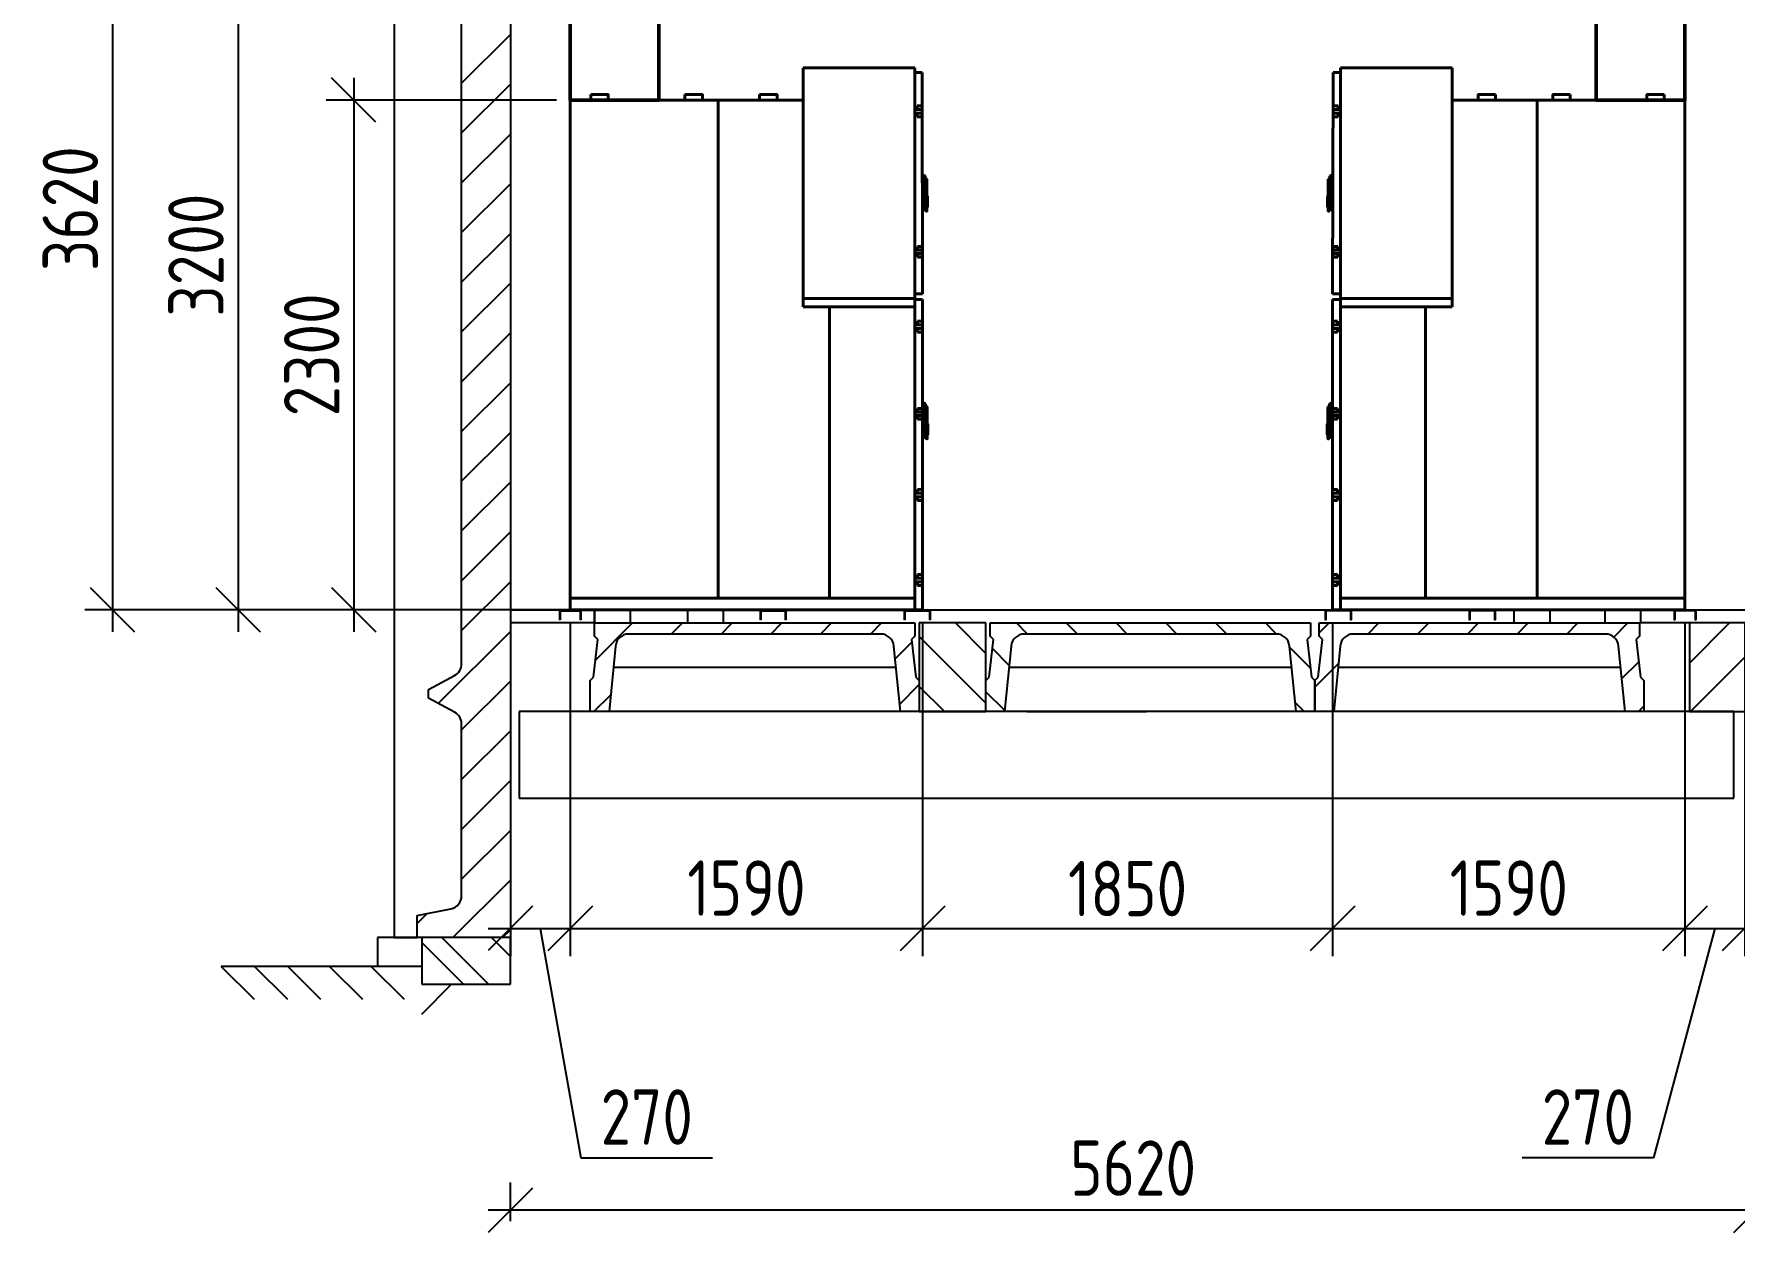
# Model space of a CAD drawing. Extents: x 16310088 to 16425637, y -218501 to -177893.
# Drawn here: x 16353699 to 16361374, y -216974 to -211554 of the extents above; entities that cross this region are included whole.
import ezdxf

# ---------------------------------------------------------------- set-up
doc = ezdxf.new("R2010")
doc.units = 0
doc.linetypes.add('GOST2.303 4', pattern=[7, 5, -2, 0])
doc.layers.get('0').update_dxf_attribs({"color": 250})
doc.layers.get('Defpoints').update_dxf_attribs({"color": 250})
for name, color, linetype in [('_Оформл_Размер', 7, 'Continuous'), ('_Оформл_Штриховка', 252, 'Continuous'), ('Отмостка', 253, 'Continuous'), ('Пол', 100, 'Continuous')]:
    doc.layers.add(name, color=color, linetype=linetype)
for name, color, linetype, lineweight in [('Балка', 21, 'Continuous', 40), ('Плита', 95, 'Continuous', 40), ('Размеры', 250, 'Continuous', 15), ('Стена', 252, 'Continuous', 40), ('Фундамент', 140, 'Continuous', 40), ('ЭЛ_невид', 140, 'Continuous', 25), ('эл_оборудование', 7, 'Continuous', 18)]:
    doc.layers.add(name, color=color, linetype=linetype, lineweight=lineweight)
doc.styles.add('GOST 2.304', font='CS_Gost2304.shx')
doc.dimstyles.new('SPDS$0', dxfattribs={"dimscale": 5, "dimtxt": 2.5, "dimasz": 2, "dimexe": 1.25, "dimexo": 0.625, "dimgap": 0.5, "dimtad": 1, "dimdec": 0, "dimrnd": 0.001, "dimtxsty": 'GOST 2.304', "dimblk": 'ARCHTICK', "dimcen": 2.5, "dimdle": 1, "dimadec": 8, "dimazin": 2, "dimtfac": 0.75, "dimtdec": 0, "dimtmove": 1, "dimatfit": 3, "dimfxl": 1, "dimtolj": 1, "dimarcsym": 0})

# ---------------------------------------------------------------- blocks, each defined once
blk = doc.blocks.new('205-Л')
at = {"color": 0, "linetype": 'ByBlock', "lineweight": 40, "ltscale": 10}
for p, q in [((1235, 2446), (731, 2446)), ((731, 2446), (731, 2041)), ((1235, 2130), (1235, 2446)), ((1235, 2420.9), (1235, 2424.9)), ((1235, 2424.9), (1239.5, 2424.9)), ((1239.5, 2424.9), (1267.7, 2424.9)), ((1270, 1425), (1267.7, 2424.9)), ((-320, 0), (-320, 2300)), ((-320, 2300), (731, 2300)), ((347.4, 52.5), (347.4, 2300)), ((1264.6, 2257.2), (1235, 2257.2)), ((1235, 2241.2), (1264.6, 2241.2)), ((1255.6, 2273.7), (1245.3, 2273.7)), ((1245.3, 2273.7), (1245.3, 2257.7)), ((1245.3, 2257.7), (1248.8, 2257.7)), ((1245.3, 2224.7), (1245.3, 2240.7)), ((1255.6, 2240.7), (1245.3, 2240.7)), ((1248.8, 2257.7), (1264.6, 2257.7)), ((1264.6, 2273.7), (1255.6, 2273.7)), ((1264.6, 2240.7), (1255.6, 2240.7)), ((1268.1, 2273.7), (1264.6, 2273.7)), ((1264.6, 2257.7), (1268.1, 2257.7)), ((1268.1, 2257.2), (1264.6, 2257.2)), ((1264.6, 2241.2), (1268.1, 2241.2)), ((1268.1, 2240.7), (1264.6, 2240.7)), ((1268.1, 2273.7), (1268.1, 2257.7)), ((1268.1, 2257.2), (1268.1, 2241.2)), ((1268.1, 2224.7), (1268.1, 2240.7)), ((1245.3, 2224.7), (1255.6, 2224.7)), ((1255.6, 2224.7), (1264.6, 2224.7)), ((1264.6, 2224.7), (1268.1, 2224.7)), ((1235, 2130), (1235, 679.7)), ((731, 2041), (731, 1366.7)), ((1268.6, 1961.7), (1270.6, 1961.5)), ((1270.6, 1961.5), (1282.1, 1957.5)), ((1270.6, 1959.5), (1270.6, 1900.3)), ((1282.1, 1955.5), (1282.1, 1808.6)), ((1289.6, 1938), (1289.6, 1942.8)), ((1289.6, 1935.6), (1289.6, 1806.2)), ((1270.6, 1900.3), (1270.6, 1804.6)), ((1292.6, 1856), (1292.6, 1843)), ((1292.6, 1843), (1292.6, 1843)), ((1292.6, 1840), (1292.6, 1843)), ((1285.6, 1808.6), (1285.6, 1815.4)), ((1292.6, 1840), (1292.6, 1840)), ((1292.6, 1840), (1292.6, 1827)), ((1266, 1623.2), (1235, 1623.2)), ((1257, 1639.7), (1246.8, 1639.7)), ((1246.8, 1639.7), (1246.8, 1623.7)), ((1246.8, 1623.7), (1250.3, 1623.7)), ((1250.3, 1623.7), (1266, 1623.7)), ((1266, 1639.7), (1257, 1639.7)), ((1269.5, 1639.7), (1266, 1639.7)), ((1266, 1623.7), (1269.5, 1623.7)), ((1269.5, 1623.2), (1266, 1623.2)), ((1269.5, 1639.7), (1269.5, 1623.7)), ((1269.5, 1623.2), (1269.5, 1607.2)), ((1235, 1607.2), (1266, 1607.2)), ((1246.8, 1590.7), (1246.8, 1606.7)), ((1257, 1606.7), (1246.8, 1606.7)), ((1246.8, 1590.7), (1257, 1590.7)), ((1266, 1606.7), (1257, 1606.7)), ((1257, 1590.7), (1266, 1590.7)), ((1266, 1607.2), (1269.5, 1607.2)), ((1269.5, 1606.7), (1266, 1606.7)), ((1266, 1590.7), (1269.5, 1590.7)), ((1269.5, 1590.7), (1269.5, 1606.7)), ((731, 1404.8), (1235, 1404.8)), ((1231.5, 1425), (1270, 1425)), ((1231.5, 1400.3), (1270, 1400.3)), ((1270, 0), (1270, 1400.3)), ((731, 1366.7), (1235, 1366.7)), ((850.4, 52.5), (850.4, 1366.7)), ((1266.5, 1285.8), (1235, 1285.8)), ((1235, 1269.8), (1266.5, 1269.8)), ((1257.5, 1302.3), (1247.2, 1302.3)), ((1247.2, 1302.3), (1247.2, 1286.3)), ((1247.2, 1286.3), (1250.7, 1286.3)), ((1247.2, 1253.3), (1247.2, 1269.3)), ((1257.5, 1269.3), (1247.2, 1269.3)), ((1247.2, 1253.3), (1257.5, 1253.3)), ((1250.7, 1286.3), (1266.5, 1286.3)), ((1266.5, 1302.3), (1257.5, 1302.3)), ((1266.5, 1269.3), (1257.5, 1269.3)), ((1257.5, 1253.3), (1266.5, 1253.3)), ((1270, 1302.3), (1266.5, 1302.3)), ((1266.5, 1286.3), (1270, 1286.3)), ((1270, 1285.8), (1266.5, 1285.8)), ((1266.5, 1269.8), (1270, 1269.8)), ((1270, 1269.3), (1266.5, 1269.3)), ((1266.5, 1253.3), (1270, 1253.3)), ((1270, 1302.3), (1270, 1286.3)), ((1270, 1285.8), (1270, 1269.8)), ((1270, 1253.3), (1270, 1269.3)), ((1270.3, 934), (1272.3, 933.9)), ((1272.3, 933.9), (1283.8, 929.8)), ((1272.3, 931.9), (1272.3, 894.6)), ((1283.8, 927.8), (1283.8, 780.9)), ((1235, 892.2), (1235, 0)), ((1267, 892.2), (1235, 892.2)), ((1235, 876.2), (1267, 876.2)), ((1251.2, 908.7), (1247.7, 908.7)), ((1247.7, 908.7), (1247.7, 892.7)), ((1247.7, 892.7), (1251.2, 892.7)), ((1247.7, 859.7), (1247.7, 875.7)), ((1251.2, 875.7), (1247.7, 875.7)), ((1247.7, 859.7), (1251.2, 859.7)), ((1267, 908.7), (1251.2, 908.7)), ((1251.2, 892.7), (1267, 892.7)), ((1267, 875.7), (1251.2, 875.7)), ((1251.2, 859.7), (1267, 859.7)), ((1270.5, 908.7), (1267, 908.7)), ((1267, 892.7), (1270.5, 892.7)), ((1270.5, 892.2), (1267, 892.2)), ((1267, 876.2), (1270.5, 876.2)), ((1270.5, 875.7), (1267, 875.7)), ((1267, 859.7), (1270.5, 859.7)), ((1270.5, 908.7), (1270.5, 892.7)), ((1270.5, 892.2), (1270.5, 876.2)), ((1270.5, 859.7), (1270.5, 875.7)), ((1272.3, 872.6), (1272.3, 776.9)), ((1279.8, 872.6), (1279.8, 894.6)), ((1281.3, 874.1), (1281.3, 893.1)), ((1291.3, 910.4), (1291.3, 915.1)), ((1291.3, 907.9), (1291.3, 778.5)), ((1287.3, 780.9), (1287.3, 787.7)), ((1294.2, 815.3), (1294.3, 815.3)), ((1294.2, 812.3), (1294.2, 815.3)), ((1294.3, 812.3), (1294.2, 812.3)), ((1294.3, 828.3), (1294.3, 815.3)), ((1294.3, 812.3), (1294.3, 799.3)), ((1235, 655.3), (1235, 62)), ((1250.7, 542.1), (1247.2, 542.1)), ((1247.2, 542.1), (1247.2, 526.1)), ((1266.5, 542.1), (1250.7, 542.1)), ((1270, 542.1), (1266.5, 542.1)), ((1270, 542.1), (1270, 526.1)), ((1266.5, 525.6), (1235, 525.6)), ((1235, 509.6), (1266.5, 509.6)), ((1247.2, 526.1), (1250.7, 526.1)), ((1247.2, 493.1), (1247.2, 509.1)), ((1250.7, 509.1), (1247.2, 509.1)), ((1247.2, 493.1), (1250.7, 493.1)), ((1250.7, 526.1), (1266.5, 526.1)), ((1266.5, 509.1), (1250.7, 509.1)), ((1250.7, 493.1), (1266.5, 493.1)), ((1266.5, 526.1), (1270, 526.1)), ((1270, 525.6), (1266.5, 525.6)), ((1266.5, 509.6), (1270, 509.6)), ((1270, 509.1), (1266.5, 509.1)), ((1266.5, 493.1), (1270, 493.1)), ((1270, 525.6), (1270, 509.6)), ((1270, 493.1), (1270, 509.1)), ((1250.7, 158.9), (1247.2, 158.9)), ((1247.2, 158.9), (1247.2, 142.9)), ((1266.5, 158.9), (1249, 158.9)), ((1270, 158.9), (1266.5, 158.9)), ((1270, 158.9), (1270, 142.9)), ((1266.5, 142.4), (1235, 142.4)), ((1235, 126.4), (1266.5, 126.4)), ((1247.2, 142.9), (1250.7, 142.9)), ((1247.2, 109.9), (1247.2, 125.9)), ((1250.7, 125.9), (1247.2, 125.9)), ((1247.2, 109.9), (1250.7, 109.9)), ((1250.7, 142.9), (1266.5, 142.9)), ((1266.5, 125.9), (1250.7, 125.9)), ((1250.7, 109.9), (1266.5, 109.9)), ((1266.5, 142.9), (1270, 142.9)), ((1270, 142.4), (1266.5, 142.4)), ((1266.5, 126.4), (1270, 126.4)), ((1270, 125.9), (1266.5, 125.9)), ((1266.5, 109.9), (1270, 109.9)), ((1270, 142.4), (1270, 126.4)), ((1270, 109.9), (1270, 125.9)), ((-320, 52.5), (245.5, 52.5)), ((-320, 0), (245.5, 0)), ((225.7, 0), (1270, 0)), ((245.5, 52.5), (416.1, 52.5)), ((416.1, 52.5), (1235, 52.5))]:
    blk.add_line(p, q, dxfattribs=at)
for points in [[(-226.9, 2325), (-148.5, 2325), (-148.5, 2300), (-226.9, 2300)], [(197.8, 2325), (276.2, 2325), (276.2, 2300), (197.8, 2300)], [(534.7, 2325), (613.1, 2325), (613.1, 2300), (534.7, 2300)]]:
    blk.add_lwpolyline(points, close=True, dxfattribs=at)
at = {"color": 0, "linetype": 'ByBlock', "lineweight": 40, "ltscale": 10, "flags": 128}
for points in [[(1286.4, 1816.3), (1284.5, 1818.1), (1282.6, 1820), (1282.1, 1820.5)], [(1288, 788.6), (1286.2, 790.4), (1284.2, 792.4), (1283.8, 792.8)]]:
    blk.add_lwpolyline(points, dxfattribs=at)
at = {"color": 0, "linetype": 'ByBlock', "lineweight": 40, "ltscale": 10}
for points in [[(1245.8, 2257.7), (1245.8, 2257.2)], [(1245.8, 2241.2), (1245.8, 2240.7)], [(1267.6, 2257.2), (1267.6, 2257.7)], [(1267.6, 2240.7), (1267.6, 2241.2)], [(1270.6, 1961.5), (1270.6, 1961.5)], [(1289.6, 1935.6), (1289.6, 1936.7)], [(1268.6, 1802.5), (1270.6, 1802.6)], [(1270.6, 1802.6), (1282.1, 1806.6)], [(1270.6, 1802.6), (1270.6, 1802.6)], [(1282.1, 1808.8), (1285.6, 1808.8)], [(1286.1, 1799.5), (1289.1, 1799.5)], [(1247.3, 1623.7), (1247.3, 1623.2)], [(1269, 1623.2), (1269, 1623.7)], [(1247.3, 1607.2), (1247.3, 1606.7)], [(1269, 1606.7), (1269, 1607.2)], [(1247.7, 1286.3), (1247.7, 1285.8)], [(1247.7, 1269.8), (1247.7, 1269.3)], [(1269.5, 1285.8), (1269.5, 1286.3)], [(1269.5, 1269.3), (1269.5, 1269.8)], [(1272.3, 933.9), (1272.3, 933.9)], [(1248.2, 892.7), (1248.2, 892.2)], [(1248.2, 876.2), (1248.2, 875.7)], [(1270, 892.2), (1270, 892.7)], [(1270, 875.7), (1270, 876.2)], [(1279.8, 894.6), (1270.3, 894.6)], [(1270.3, 872.6), (1279.8, 872.6)], [(1281.3, 893.1), (1279.8, 894.6)], [(1279.8, 872.6), (1281.3, 874.1)], [(1291.3, 907.9), (1291.3, 909)], [(1270.3, 774.8), (1272.3, 774.9)], [(1272.3, 774.9), (1283.8, 778.9)], [(1272.3, 774.9), (1272.3, 774.9)], [(1283.8, 781.1), (1287.3, 781.1)], [(1287.8, 771.8), (1290.8, 771.8)], [(1247.7, 526.1), (1247.7, 525.6)], [(1247.7, 509.6), (1247.7, 509.1)], [(1269.5, 525.6), (1269.5, 526.1)], [(1269.5, 509.1), (1269.5, 509.6)], [(1247.7, 142.9), (1247.7, 142.4)], [(1247.7, 126.4), (1247.7, 125.9)], [(1269.5, 142.4), (1269.5, 142.9)], [(1269.5, 125.9), (1269.5, 126.4)]]:
    blk.add_open_spline(points, degree=1, dxfattribs=at)
for points, knots in [([(1270.6, 1961.5), (1270.7, 1961.5), (1270.7, 1961.4), (1270.7, 1961), (1270.7, 1960.3), (1270.6, 1959.8), (1270.6, 1959.5)], [0, 0, 0, 0, 0.257298, 0.502093, 0.7501, 1, 1, 1, 1]), ([(1282.1, 1957.5), (1282.1, 1957.5), (1282.1, 1957.5), (1282.1, 1957.4), (1282.1, 1957.2), (1282.1, 1956.8), (1282.1, 1956.3), (1282.1, 1955.8), (1282.1, 1955.5)], [0, 0, 0, 0, 0.125163, 0.249658, 0.373603, 0.498103, 0.731813, 1, 1, 1, 1]), ([(1289.6, 1942.8), (1289, 1943.2), (1287, 1944.4), (1284.2, 1945.3), (1282.6, 1945.2), (1282.1, 1945.1)], [0, 0, 0, 0, 0.408229, 0.842818, 1, 1, 1, 1]), ([(1289.6, 1936.7), (1289.6, 1936.8), (1289.6, 1937.2), (1289.6, 1937.7), (1289.6, 1938)], [0, 0, 0, 0, 0.105145, 1, 1, 1, 1]), ([(1292.6, 1862.7), (1292.6, 1862.9), (1292.6, 1863.5), (1292.2, 1864.4), (1291.5, 1865.1), (1290.6, 1865.6), (1289.9, 1865.6), (1289.6, 1865.7)], [0, 0, 0, 0, 0.177403, 0.368499, 0.56543, 0.791841, 1, 1, 1, 1]), ([(1292.6, 1862.7), (1292.6, 1862.6), (1292.6, 1862.4), (1292.6, 1860.8), (1292.6, 1858.6), (1292.6, 1856.9), (1292.6, 1856)], [0, 0, 0, 0, 0.250003, 0.5, 0.75, 1, 1, 1, 1]), ([(1270.6, 1804.6), (1270.6, 1804.3), (1270.7, 1803.8), (1270.7, 1803.2), (1270.7, 1802.9), (1270.7, 1802.7), (1270.7, 1802.6), (1270.6, 1802.6)], [0, 0, 0, 0, 0.249568, 0.497248, 0.627913, 0.758131, 1, 1, 1, 1]), ([(1282.1, 1808.6), (1282.1, 1808.3), (1282.1, 1807.8), (1282.1, 1807.3), (1282.1, 1806.9), (1282.1, 1806.7), (1282.1, 1806.6), (1282.1, 1806.6), (1282.1, 1806.6)], [0, 0, 0, 0, 0.268161, 0.5018953, 0.6262021, 0.7503172, 0.8747401, 1, 1, 1, 1]), ([(1286.4, 1816.3), (1286.3, 1816.3), (1286.3, 1816.3), (1286.2, 1816.4), (1286.1, 1816.4), (1286, 1816.4), (1285.9, 1816.3), (1285.8, 1816.1), (1285.7, 1815.8), (1285.6, 1815.6), (1285.6, 1815.4)], [0, 0, 0, 0, 0.0656, 0.131806, 0.179193, 0.226436, 0.294587, 0.412492, 0.657761, 1, 1, 1, 1]), ([(1285.6, 1808.6), (1285.6, 1807.4), (1285.6, 1805), (1285.6, 1802.2), (1285.6, 1800.4), (1285.6, 1800.1), (1285.6, 1800)], [0, 0, 0, 0, 0.25, 0.5, 0.749998, 1, 1, 1, 1]), ([(1285.6, 1800), (1285.6, 1800), (1285.6, 1799.9), (1285.7, 1799.8), (1285.8, 1799.6), (1285.9, 1799.6), (1286, 1799.5), (1286.1, 1799.5), (1286.1, 1799.5)], [0, 0, 0, 0, 0.102912, 0.297746, 0.502393, 0.707062, 0.902018, 1, 1, 1, 1]), ([(1289, 1799.5), (1289, 1799.5), (1289.1, 1799.5), (1289.2, 1799.5), (1289.4, 1799.5), (1289.5, 1799.6), (1289.6, 1799.8), (1289.6, 1799.9), (1289.6, 1800), (1289.6, 1800)], [0, 0, 0, 0, 0.1266899, 0.2703459, 0.428048, 0.5936025, 0.7591501, 0.9167537, 1, 1, 1, 1]), ([(1289.6, 1817.4), (1289.8, 1817.4), (1290.4, 1817.4), (1291.2, 1817.8), (1292, 1818.4), (1292.5, 1819.3), (1292.6, 1820), (1292.6, 1820.4)], [0, 0, 0, 0, 0.175412, 0.365269, 0.561983, 0.789562, 1, 1, 1, 1]), ([(1289.6, 1806.2), (1289.6, 1805.7), (1289.6, 1805.1), (1289.6, 1804.6), (1289.6, 1804.5)], [0, 0, 0, 0, 0.86567, 1, 1, 1, 1]), ([(1289.6, 1800), (1289.6, 1800.1), (1289.6, 1800.2), (1289.6, 1801.1), (1289.6, 1802.5), (1289.6, 1803.8), (1289.6, 1804.5)], [0, 0, 0, 0, 0.249999, 0.500002, 0.749999, 1, 1, 1, 1]), ([(1292.6, 1827), (1292.6, 1826.1), (1292.6, 1824.4), (1292.6, 1822.2), (1292.6, 1820.7), (1292.6, 1820.5), (1292.6, 1820.4)], [0, 0, 0, 0, 0.25, 0.5, 0.749997, 1, 1, 1, 1]), ([(1272.3, 933.9), (1272.3, 933.8), (1272.4, 933.7), (1272.4, 933.3), (1272.3, 932.6), (1272.3, 932.1), (1272.3, 931.9)], [0, 0, 0, 0, 0.257298, 0.502093, 0.7501, 1, 1, 1, 1]), ([(1283.8, 929.8), (1283.8, 929.8), (1283.8, 929.8), (1283.8, 929.7), (1283.8, 929.5), (1283.8, 929.2), (1283.8, 928.6), (1283.8, 928.1), (1283.8, 927.8)], [0, 0, 0, 0, 0.125163, 0.249658, 0.373603, 0.498103, 0.731813, 1, 1, 1, 1]), ([(1291.3, 915.1), (1290.6, 915.5), (1288.6, 916.7), (1285.9, 917.6), (1284.2, 917.5), (1283.8, 917.4)], [0, 0, 0, 0, 0.408229, 0.842818, 1, 1, 1, 1]), ([(1291.3, 909), (1291.3, 909.1), (1291.3, 909.6), (1291.3, 910), (1291.3, 910.4)], [0, 0, 0, 0, 0.105145, 1, 1, 1, 1]), ([(1272.3, 776.9), (1272.3, 776.6), (1272.3, 776.1), (1272.4, 775.6), (1272.4, 775.2), (1272.4, 775), (1272.3, 774.9), (1272.3, 774.9)], [0, 0, 0, 0, 0.249568, 0.497248, 0.627913, 0.758131, 1, 1, 1, 1]), ([(1283.8, 780.9), (1283.8, 780.6), (1283.8, 780.1), (1283.8, 779.6), (1283.8, 779.2), (1283.8, 779.1), (1283.8, 778.9), (1283.8, 778.9), (1283.8, 778.9)], [0, 0, 0, 0, 0.268161, 0.5018953, 0.6262021, 0.7503172, 0.8747401, 1, 1, 1, 1]), ([(1288, 788.6), (1288, 788.6), (1287.9, 788.7), (1287.8, 788.7), (1287.8, 788.7), (1287.7, 788.7), (1287.6, 788.6), (1287.5, 788.5), (1287.3, 788.2), (1287.3, 787.9), (1287.3, 787.7)], [0, 0, 0, 0, 0.0656, 0.131806, 0.179193, 0.226436, 0.294587, 0.412492, 0.657761, 1, 1, 1, 1]), ([(1287.3, 780.9), (1287.3, 779.7), (1287.3, 777.3), (1287.3, 774.5), (1287.3, 772.7), (1287.3, 772.4), (1287.3, 772.3)], [0, 0, 0, 0, 0.25, 0.5, 0.749998, 1, 1, 1, 1]), ([(1287.3, 772.3), (1287.3, 772.3), (1287.3, 772.2), (1287.3, 772.1), (1287.4, 772), (1287.6, 771.9), (1287.7, 771.8), (1287.8, 771.8), (1287.8, 771.8)], [0, 0, 0, 0, 0.102912, 0.297746, 0.502393, 0.707062, 0.902018, 1, 1, 1, 1]), ([(1290.6, 771.8), (1290.6, 771.8), (1290.7, 771.8), (1290.9, 771.8), (1291, 771.9), (1291.1, 772), (1291.2, 772.1), (1291.3, 772.2), (1291.3, 772.3), (1291.3, 772.3)], [0, 0, 0, 0, 0.1266899, 0.2703459, 0.428048, 0.5936025, 0.7591501, 0.9167537, 1, 1, 1, 1]), ([(1294.3, 835), (1294.3, 835.2), (1294.2, 835.8), (1293.8, 836.7), (1293.1, 837.4), (1292.2, 837.9), (1291.5, 837.9), (1291.3, 838)], [0, 0, 0, 0, 0.177403, 0.368499, 0.56543, 0.791841, 1, 1, 1, 1]), ([(1291.3, 789.7), (1291.5, 789.7), (1292.1, 789.7), (1292.9, 790.1), (1293.6, 790.7), (1294.2, 791.6), (1294.3, 792.3), (1294.3, 792.7)], [0, 0, 0, 0, 0.175412, 0.365269, 0.561983, 0.789562, 1, 1, 1, 1]), ([(1291.3, 778.5), (1291.3, 778), (1291.3, 777.4), (1291.3, 776.9), (1291.3, 776.8)], [0, 0, 0, 0, 0.86567, 1, 1, 1, 1]), ([(1291.3, 772.3), (1291.3, 772.4), (1291.3, 772.5), (1291.3, 773.4), (1291.3, 774.8), (1291.3, 776.1), (1291.3, 776.8)], [0, 0, 0, 0, 0.249999, 0.500002, 0.749999, 1, 1, 1, 1]), ([(1294.3, 835), (1294.3, 834.9), (1294.3, 834.7), (1294.3, 833.1), (1294.3, 830.9), (1294.3, 829.2), (1294.3, 828.3)], [0, 0, 0, 0, 0.250003, 0.5, 0.75, 1, 1, 1, 1]), ([(1294.3, 799.3), (1294.3, 798.4), (1294.3, 796.7), (1294.3, 794.5), (1294.3, 793), (1294.3, 792.8), (1294.3, 792.7)], [0, 0, 0, 0, 0.25, 0.5, 0.749997, 1, 1, 1, 1])]:
    blk.add_open_spline(points, degree=3, knots=knots, dxfattribs=at)
blk = doc.blocks.new('кнкн')
at = {"layer": 'эл_оборудование', "color": 0, "ltscale": 1000}
for p, q in [((-283741.9, -6639881.2), (-283621.9, -6639881.2)), ((-283621.9, -6639881.2), (-283741.9, -6639881.2)), ((-283741.9, -6639881.2), (-283741.9, -6639927.2)), ((-283627.9, -6639887.2), (-283735.9, -6639887.2)), ((-283735.9, -6639887.2), (-283735.9, -6639927.2)), ((-283627.9, -6639887.2), (-283627.9, -6639927.2)), ((-283621.9, -6639881.2), (-283621.9, -6639887.2)), ((-283621.9, -6639881.2), (-283621.9, -6639927.2)), ((-283091.9, -6639881.2), (-282971.9, -6639881.2)), ((-282971.9, -6639881.2), (-283091.9, -6639881.2)), ((-283091.9, -6639881.2), (-283091.9, -6639927.2)), ((-282977.9, -6639887.2), (-283085.9, -6639887.2)), ((-283085.9, -6639887.2), (-283085.9, -6639927.2)), ((-282977.9, -6639887.2), (-282977.9, -6639927.2)), ((-282971.9, -6639881.2), (-282971.9, -6639887.2)), ((-282971.9, -6639881.2), (-282971.9, -6639927.2)), ((-282066.9, -6639881.2), (-282166.9, -6639881.2)), ((-282166.9, -6639881.2), (-282166.9, -6639927.2)), ((-282166.9, -6639881.2), (-282066.9, -6639881.2)), ((-282160.9, -6639887.2), (-282160.9, -6639927.2)), ((-282072.9, -6639887.2), (-282160.9, -6639887.2)), ((-282072.9, -6639887.2), (-282072.9, -6639927.2)), ((-282066.9, -6639881.2), (-282066.9, -6639927.2)), ((-282066.9, -6639881.2), (-282066.9, -6639887.2)), ((-283741.9, -6639927.2), (-283735.9, -6639927.2)), ((-283627.9, -6639927.2), (-283621.9, -6639927.2)), ((-283091.9, -6639927.2), (-283085.9, -6639927.2)), ((-282977.9, -6639927.2), (-282971.9, -6639927.2)), ((-282166.9, -6639927.2), (-282160.9, -6639927.2)), ((-282072.9, -6639927.2), (-282066.9, -6639927.2))]:
    blk.add_line(p, q, dxfattribs=at)
at = {"layer": 'ЭЛ_невид', "color": 0, "xscale": -1}
blk.add_blockref('205-Л', (-282436.9, -6639881.2), dxfattribs=at)
blk = doc.blocks.new('_Oblique')
at = {"color": 0, "linetype": 'ByBlock', "lineweight": -2}
blk.add_line((-0.5, -0.5), (0.5, 0.5), dxfattribs=at)
blk = doc.blocks.new('*D30')
at = {"color": 0, "lineweight": -2, "ltscale": 100, "transparency": 16777216}
for p, q in [((16355141.8, -211752.3), (16355141.8, -214252.3)), ((16356055.9, -211852.3), (16355016.8, -211852.3)), ((16356055.9, -214152.3), (16355016.8, -214152.3))]:
    blk.add_line(p, q, dxfattribs=at)
at = {"layer": 'Defpoints', "color": 0, "lineweight": -3, "ltscale": 100, "transparency": 16777216}
for p in [(16356118.4, -211852.3), (16355141.8, -214152.3), (16356118.4, -214152.3)]:
    blk.add_point(p, dxfattribs=at)
at = {"color": 0, "lineweight": -2, "ltscale": 100, "transparency": 16777216, "xscale": 200, "yscale": 200, "zscale": 200}
for p, rotation in [((16355141.8, -211852.3), 90), ((16355141.8, -214152.3), 270)]:
    blk.add_blockref('_Oblique', p, dxfattribs=dict(at, rotation=rotation))
at = {"color": 0, "ltscale": 100, "transparency": 16777216, "insert": (16354952, -213002.3), "char_height": 250, "attachment_point": 5, "rotation": 90, "style": 'GOST 2.304'}
blk.add_mtext('\\A1;2300', dxfattribs=at)
blk = doc.blocks.new('*D31')
at = {"color": 0, "lineweight": -2, "ltscale": 100, "transparency": 16777216}
for p, q in [((16354052.8, -210432.5), (16354052.8, -214252.3)), ((16355565.9, -210532.5), (16353927.8, -210532.5)), ((16355565.9, -214152.3), (16353927.8, -214152.3))]:
    blk.add_line(p, q, dxfattribs=at)
at = {"layer": 'Defpoints', "color": 0, "lineweight": -3, "ltscale": 100, "transparency": 16777216}
for p in [(16355628.4, -210532.5), (16354052.8, -214152.3), (16355628.4, -214152.3)]:
    blk.add_point(p, dxfattribs=at)
at = {"color": 0, "lineweight": -2, "ltscale": 100, "transparency": 16777216, "xscale": 200, "yscale": 200, "zscale": 200}
for p, rotation in [((16354052.8, -210532.5), 90), ((16354052.8, -214152.3), 270)]:
    blk.add_blockref('_Oblique', p, dxfattribs=dict(at, rotation=rotation))
at = {"color": 0, "ltscale": 100, "transparency": 16777216, "insert": (16353862.9, -212342.4), "char_height": 250, "attachment_point": 5, "rotation": 90, "style": 'GOST 2.304'}
blk.add_mtext('\\A1;3620', dxfattribs=at)
blk = doc.blocks.new('*D32')
at = {"color": 0, "lineweight": -2, "ltscale": 100, "transparency": 16777216}
for p, q in [((16354619.7, -210852.1), (16354619.4, -214252.1)), ((16357277.6, -210952.3), (16354494.7, -210952.1)), ((16357277.3, -214152.3), (16354494.4, -214152.1))]:
    blk.add_line(p, q, dxfattribs=at)
at = {"layer": 'Defpoints', "color": 0, "lineweight": -3, "ltscale": 100, "transparency": 16777216}
for p in [(16357340.1, -210952.3), (16354619.4, -214152.1), (16357339.8, -214152.3)]:
    blk.add_point(p, dxfattribs=at)
at = {"color": 0, "lineweight": -2, "ltscale": 100, "transparency": 16777216, "xscale": 200, "yscale": 200, "zscale": 200}
for p, rotation in [((16354619.7, -210952.1), 89.99474739404468), ((16354619.4, -214152.1), 269.9947473940447)]:
    blk.add_blockref('_Oblique', p, dxfattribs=dict(at, rotation=rotation))
at = {"color": 0, "ltscale": 100, "transparency": 16777216, "insert": (16354429.7, -212552.1), "char_height": 250, "attachment_point": 5, "rotation": 89.99475, "style": 'GOST 2.304'}
blk.add_mtext('\\A1;3200', dxfattribs=at)
blk = doc.blocks.new('*D42')
at = {"color": 0, "lineweight": -2, "ltscale": 100, "transparency": 16777216}
for p, q in [((16357708.4, -214214.8), (16357708.4, -215716)), ((16359558.4, -214214.8), (16359558.4, -215716)), ((16357608.4, -215591), (16359658.4, -215591))]:
    blk.add_line(p, q, dxfattribs=at)
at = {"layer": 'Defpoints', "color": 0, "lineweight": -3, "ltscale": 100, "transparency": 16777216}
for p in [(16357708.4, -214152.3), (16359558.4, -214152.3), (16359558.4, -215591)]:
    blk.add_point(p, dxfattribs=at)
at = {"color": 0, "lineweight": -2, "ltscale": 100, "transparency": 16777216, "xscale": 200, "yscale": 200, "zscale": 200, "rotation": 180}
blk.add_blockref('_Oblique', (16357708.4, -215591), dxfattribs=at)
at = {"color": 0, "lineweight": -2, "ltscale": 100, "transparency": 16777216, "xscale": 200, "yscale": 200, "zscale": 200}
blk.add_blockref('_Oblique', (16359558.4, -215591), dxfattribs=at)
at = {"color": 0, "ltscale": 100, "transparency": 16777216, "insert": (16358633.4, -215410.9), "char_height": 250, "attachment_point": 5, "style": 'GOST 2.304'}
blk.add_mtext('\\A1;1850', dxfattribs=at)
blk = doc.blocks.new('*D43')
at = {"color": 0, "lineweight": -2, "ltscale": 100, "transparency": 16777216}
for p, q in [((16359558.4, -214214.8), (16359558.4, -215716)), ((16361148.4, -214214.8), (16361148.4, -215716)), ((16359458.4, -215591), (16361248.4, -215591))]:
    blk.add_line(p, q, dxfattribs=at)
at = {"layer": 'Defpoints', "color": 0, "lineweight": -3, "ltscale": 100, "transparency": 16777216}
for p in [(16359558.4, -214152.3), (16361148.4, -214152.3), (16361148.4, -215591)]:
    blk.add_point(p, dxfattribs=at)
at = {"color": 0, "lineweight": -2, "ltscale": 100, "transparency": 16777216, "xscale": 200, "yscale": 200, "zscale": 200, "rotation": 180}
blk.add_blockref('_Oblique', (16359558.4, -215591), dxfattribs=at)
at = {"color": 0, "lineweight": -2, "ltscale": 100, "transparency": 16777216, "xscale": 200, "yscale": 200, "zscale": 200}
blk.add_blockref('_Oblique', (16361148.4, -215591), dxfattribs=at)
at = {"color": 0, "ltscale": 100, "transparency": 16777216, "insert": (16360353.4, -215408.8), "char_height": 250, "attachment_point": 5, "style": 'GOST 2.304'}
blk.add_mtext('\\A1;1590', dxfattribs=at)
blk = doc.blocks.new('*D39')
at = {"color": 0, "lineweight": -2, "ltscale": 100, "transparency": 16777216}
for p, q in [((16356118.4, -214214.8), (16356118.4, -215716)), ((16357708.4, -214214.8), (16357708.4, -215716)), ((16356018.4, -215591), (16357808.4, -215591))]:
    blk.add_line(p, q, dxfattribs=at)
at = {"layer": 'Defpoints', "color": 0, "lineweight": -3, "ltscale": 100, "transparency": 16777216}
for p in [(16356118.4, -214152.3), (16357708.4, -214152.3), (16357708.4, -215591)]:
    blk.add_point(p, dxfattribs=at)
at = {"color": 0, "lineweight": -2, "ltscale": 100, "transparency": 16777216, "xscale": 200, "yscale": 200, "zscale": 200, "rotation": 180}
blk.add_blockref('_Oblique', (16356118.4, -215591), dxfattribs=at)
at = {"color": 0, "lineweight": -2, "ltscale": 100, "transparency": 16777216, "xscale": 200, "yscale": 200, "zscale": 200}
blk.add_blockref('_Oblique', (16357708.4, -215591), dxfattribs=at)
at = {"color": 0, "ltscale": 100, "transparency": 16777216, "insert": (16356913.4, -215408.8), "char_height": 250, "attachment_point": 5, "style": 'GOST 2.304'}
blk.add_mtext('\\A1;1590', dxfattribs=at)
blk = doc.blocks.new('*D40')
at = {"color": 0, "lineweight": -2, "ltscale": 100, "transparency": 16777216}
for p, q in [((16355848.4, -214214.8), (16355848.4, -215716)), ((16356118.4, -214214.8), (16356118.4, -215716)), ((16355748.4, -215591), (16356218.4, -215591)), ((16355983.4, -215591), (16356166.8, -216626.6)), ((16356166.8, -216626.6), (16356760.6, -216626.6))]:
    blk.add_line(p, q, dxfattribs=at)
at = {"layer": 'Defpoints', "color": 0, "lineweight": -3, "ltscale": 100, "transparency": 16777216}
for p in [(16355848.4, -214152.3), (16356118.4, -214152.3), (16356118.4, -215591)]:
    blk.add_point(p, dxfattribs=at)
at = {"color": 0, "lineweight": -2, "ltscale": 100, "transparency": 16777216, "xscale": 200, "yscale": 200, "zscale": 200, "rotation": 180}
blk.add_blockref('_Oblique', (16355848.4, -215591), dxfattribs=at)
at = {"color": 0, "lineweight": -2, "ltscale": 100, "transparency": 16777216, "xscale": 200, "yscale": 200, "zscale": 200}
blk.add_blockref('_Oblique', (16356118.4, -215591), dxfattribs=at)
at = {"color": 0, "ltscale": 100, "transparency": 16777216, "insert": (16356463.7, -216441.9), "char_height": 250, "attachment_point": 5, "style": 'GOST 2.304'}
blk.add_mtext('\\A1;270', dxfattribs=at)
blk = doc.blocks.new('*D41')
at = {"color": 0, "lineweight": -2, "ltscale": 100, "transparency": 16777216}
for p, q in [((16361148.4, -214214.8), (16361148.4, -215716)), ((16361418.4, -214214.8), (16361418.4, -215716)), ((16361283.4, -215591), (16361007, -216626.6)), ((16361048.4, -215591), (16361518.4, -215591)), ((16361007, -216626.6), (16360413.2, -216626.6))]:
    blk.add_line(p, q, dxfattribs=at)
at = {"layer": 'Defpoints', "color": 0, "lineweight": -3, "ltscale": 100, "transparency": 16777216}
for p in [(16361148.4, -214152.3), (16361418.4, -214152.3), (16361418.4, -215591)]:
    blk.add_point(p, dxfattribs=at)
at = {"color": 0, "lineweight": -2, "ltscale": 100, "transparency": 16777216, "xscale": 200, "yscale": 200, "zscale": 200, "rotation": 180}
blk.add_blockref('_Oblique', (16361148.4, -215591), dxfattribs=at)
at = {"color": 0, "lineweight": -2, "ltscale": 100, "transparency": 16777216, "xscale": 200, "yscale": 200, "zscale": 200}
blk.add_blockref('_Oblique', (16361418.4, -215591), dxfattribs=at)
at = {"color": 0, "ltscale": 100, "transparency": 16777216, "insert": (16360710.1, -216441.9), "char_height": 250, "attachment_point": 5, "style": 'GOST 2.304'}
blk.add_mtext('\\A1;270', dxfattribs=at)
blk = doc.blocks.new('*D68')
at = {"layer": 'Defpoints', "color": 0, "lineweight": -3, "ltscale": 100, "transparency": 16777216}
for p in [(16355848.4, -216862.5), (16361468.4, -216862.5), (16355848.4, -216974.4)]:
    blk.add_point(p, dxfattribs=at)
at = {"layer": 'Размеры', "color": 0, "lineweight": -2, "ltscale": 100, "transparency": 16777216}
for p, q in [((16355848.4, -216911.9), (16355848.4, -216737.5)), ((16361468.4, -216800), (16361468.4, -216737.5)), ((16361568.4, -216862.5), (16355748.4, -216862.5))]:
    blk.add_line(p, q, dxfattribs=at)
at = {"layer": 'Размеры', "color": 0, "lineweight": -2, "ltscale": 100, "transparency": 16777216, "xscale": 200, "yscale": 200, "zscale": 200, "rotation": 180}
blk.add_blockref('_Oblique', (16355848.4, -216862.5), dxfattribs=at)
at = {"layer": 'Размеры', "color": 0, "lineweight": -2, "ltscale": 100, "transparency": 16777216, "xscale": 200, "yscale": 200, "zscale": 200}
blk.add_blockref('_Oblique', (16361468.4, -216862.5), dxfattribs=at)
at = {"layer": 'Размеры', "color": 0, "ltscale": 100, "transparency": 16777216, "insert": (16358658.4, -216672.6), "char_height": 250, "attachment_point": 5, "style": 'GOST 2.304'}
blk.add_mtext('\\A1;5620', dxfattribs=at)
blk = doc.blocks.new('*D69')
at = {"layer": 'Defpoints', "color": 0, "lineweight": -3, "ltscale": 100, "transparency": 16777216}
for p in [(16361468.4, -216862.5), (16367088.4, -216862.5), (16361468.4, -216974.4)]:
    blk.add_point(p, dxfattribs=at)
at = {"layer": 'Размеры', "color": 0, "lineweight": -2, "ltscale": 100, "transparency": 16777216}
for p, q in [((16361468.4, -216911.9), (16361468.4, -216737.5)), ((16367088.4, -216800), (16367088.4, -216737.5)), ((16367188.4, -216862.5), (16361368.4, -216862.5))]:
    blk.add_line(p, q, dxfattribs=at)
at = {"layer": 'Размеры', "color": 0, "lineweight": -2, "ltscale": 100, "transparency": 16777216, "xscale": 200, "yscale": 200, "zscale": 200, "rotation": 180}
blk.add_blockref('_Oblique', (16361468.4, -216862.5), dxfattribs=at)
at = {"layer": 'Размеры', "color": 0, "lineweight": -2, "ltscale": 100, "transparency": 16777216, "xscale": 200, "yscale": 200, "zscale": 200}
blk.add_blockref('_Oblique', (16367088.4, -216862.5), dxfattribs=at)
at = {"layer": 'Размеры', "color": 0, "ltscale": 100, "transparency": 16777216, "insert": (16364278.4, -216672.6), "char_height": 250, "attachment_point": 5, "style": 'GOST 2.304'}
blk.add_mtext('\\A1;5620', dxfattribs=at)

msp = doc.modelspace()

# ---------------------------------------------------------------- linework, layer by layer
at = {"color": 5, "lineweight": 50, "ltscale": 5}
for points in [[(16356518.4, -211152.3), (16356518.4, -211852.3), (16356118.4, -211852.3), (16356118.4, -210832.5)], [(16361148.4, -211152.3), (16361148.4, -211852.3), (16360748.4, -211852.3), (16360748.4, -211152.3)]]:
    msp.add_lwpolyline(points, dxfattribs=at)
at = {"layer": '_Оформл_Размер', "color": 252, "lineweight": 25}
for p, q in [((16358178.4, -214612.3), (16358718.4, -214612.3)), ((16358178.4, -214612.3), (16358718.4, -214612.3)), ((16356648.4, -215002.3), (16358718.4, -215002.3))]:
    msp.add_line(p, q, dxfattribs=at)
at = {"layer": '_Оформл_Штриховка', "color": 252, "lineweight": 25, "ltscale": 100}
for p, q in [((16355628.4, -211776.3), (16355848.4, -211556.3)), ((16355628.4, -212000.8), (16355848.4, -211780.8)), ((16355628.4, -212225.4), (16355848.4, -212005.4)), ((16355628.4, -212449.9), (16355848.4, -212229.9)), ((16355628.4, -212674.4), (16355848.4, -212454.4)), ((16355628.4, -212898.9), (16355848.4, -212678.9)), ((16355628.4, -213123.4), (16355848.4, -212903.4)), ((16355628.4, -213347.9), (16355848.4, -213127.9)), ((16355628.4, -213572.4), (16355848.4, -213352.4)), ((16355628.4, -213796.9), (16355848.4, -213576.9)), ((16355628.4, -214021.4), (16355848.4, -213801.4)), ((16355628.4, -214245.9), (16355848.4, -214025.9)), ((16356232.5, -214379.8), (16356400, -214212.3)), ((16356574.5, -214262.3), (16356624.5, -214212.3)), ((16356799, -214262.3), (16356849, -214212.3)), ((16357023.5, -214262.3), (16357073.5, -214212.3)), ((16357248, -214262.3), (16357298, -214212.3)), ((16357472.6, -214262.3), (16357522.6, -214212.3)), ((16357993.4, -214349.4), (16357856.3, -214212.3)), ((16358182.4, -214262.3), (16358132.4, -214212.3)), ((16358406.9, -214262.3), (16358356.9, -214212.3)), ((16358631.4, -214262.3), (16358581.4, -214212.3)), ((16358856, -214262.3), (16358806, -214212.3)), ((16359080.5, -214262.3), (16359030.5, -214212.3)), ((16359305, -214262.3), (16359255, -214212.3)), ((16359498.4, -214257), (16359543.1, -214212.3)), ((16359717.6, -214262.3), (16359767.6, -214212.3)), ((16359942.1, -214262.3), (16359992.1, -214212.3)), ((16360166.6, -214262.3), (16360216.6, -214212.3)), ((16360391.1, -214262.3), (16360441.1, -214212.3)), ((16360615.6, -214262.3), (16360665.6, -214212.3)), ((16360826.8, -214275.7), (16360890.1, -214212.3)), ((16361168.4, -214393.1), (16361349.2, -214212.3)), ((16355522.8, -214576), (16355848.4, -214250.4)), ((16357993.4, -214573.9), (16357693.4, -214273.9)), ((16357584.7, -214374.7), (16357659.8, -214299.5)), ((16358099.3, -214403.7), (16358023.6, -214328)), ((16359458.5, -214415.9), (16359364.3, -214321.7)), ((16361173.7, -214612.3), (16361468.4, -214317.6)), ((16359478.4, -214501.5), (16359585.2, -214394.8)), ((16360863.5, -214463.5), (16360940.1, -214386.9)), ((16355628.4, -214694.9), (16355848.4, -214474.9)), ((16357605.1, -214578.8), (16357693.4, -214490.5)), ((16357807.3, -214612.3), (16357693.4, -214498.4)), ((16356224.5, -214612.3), (16356301.1, -214535.8)), ((16358078.9, -214607.8), (16357993.4, -214522.3)), ((16359430.5, -214612.3), (16359389.3, -214571.2)), ((16360939.2, -214612.3), (16360963.4, -214588.1)), ((16355628.4, -214919.4), (16355848.4, -214699.4)), ((16355628.4, -215143.9), (16355848.4, -214923.9)), ((16355628.4, -215368.4), (16355848.4, -215148.4)), ((16355589, -215632.3), (16355848.4, -215373)), ((16355428.4, -215568.4), (16355473.6, -215523.3)), ((16355636.8, -215842.3), (16355448.4, -215653.9)), ((16355749.1, -215842.3), (16355539.1, -215632.3)), ((16355848.4, -215717.2), (16355763.6, -215632.3)), ((16355813.5, -215632.3), (16355848.4, -215597.5)), ((16355448.4, -215977.1), (16355583.1, -215842.3))]:
    msp.add_line(p, q, dxfattribs=at)
at = {"layer": '_Оформл_Штриховка', "color": 252, "linetype": 'Continuous', "lineweight": 25, "ltscale": 100, "extrusion": (0, 1, 0)}
msp.add_line((16355448.4, -215762.3), (16354543.7, -215762.3), dxfattribs=at)
at = {"layer": '_Оформл_Штриховка', "color": 252, "linetype": 'Continuous', "lineweight": 25, "ltscale": 100}
for points in [[(16354693.7, -215912.3), (16354543.7, -215762.3)], [(16354843.7, -215912.3), (16354693.7, -215762.3)]]:
    msp.add_lwpolyline(points, dxfattribs=at)
at = {"layer": '_Оформл_Штриховка', "color": 252, "linetype": 'Continuous', "lineweight": 25, "ltscale": 100, "extrusion": (-0.707107, -0.707107, 0), "elevation": -11412053.9}
msp.add_lwpolyline([(11717400, 0), (11717187.9, 0)], dxfattribs=at)
at = {"layer": '_Оформл_Штриховка', "color": 252, "linetype": 'Continuous', "lineweight": 25, "ltscale": 100, "extrusion": (0.707107, 0.707107, 0)}
for points, elevation in [([(-11717533.3, 0), (-11717321.2, 0)], 11412187.2), ([(-11717666.2, 0), (-11717454.1, 0)], 11412320.1)]:
    msp.add_lwpolyline(points, dxfattribs=dict(at, elevation=elevation))
at = {"layer": 'Балка', "color": 252, "lineweight": 25, "ltscale": 100}
for p, q in [((16356228.4, -214212.3), (16356228.4, -214152.3)), ((16356228.4, -214152.3), (16356388.4, -214152.3)), ((16356228.4, -214212.3), (16356228.4, -214152.3)), ((16356388.4, -214152.3), (16356388.4, -214212.3)), ((16356648.4, -214212.3), (16356648.4, -214152.3)), ((16356648.4, -214152.3), (16356808.4, -214152.3)), ((16356808.4, -214152.3), (16356808.4, -214212.3)), ((16357993.4, -214212.3), (16357693.4, -214212.3)), ((16357693.4, -214212.3), (16357693.4, -214612.3)), ((16357993.4, -214612.3), (16357993.4, -214212.3)), ((16360378.4, -214212.3), (16360378.4, -214152.3)), ((16360378.4, -214152.3), (16360538.4, -214152.3)), ((16360538.4, -214152.3), (16360538.4, -214212.3)), ((16360788.4, -214212.3), (16360788.4, -214152.3)), ((16360788.4, -214152.3), (16360948.4, -214152.3)), ((16360948.4, -214152.3), (16360948.4, -214212.3)), ((16361468.4, -214212.3), (16361168.4, -214212.3)), ((16361168.4, -214212.3), (16361168.4, -214612.3)), ((16361368.4, -214612.3), (16355888.4, -214612.3)), ((16355888.4, -214612.3), (16355888.4, -215002.3)), ((16357693.4, -214612.3), (16357993.4, -214612.3)), ((16361168.4, -214612.3), (16361468.4, -214612.3)), ((16361368.4, -215002.3), (16361368.4, -214612.3)), ((16355888.4, -215002.3), (16361368.4, -215002.3))]:
    msp.add_line(p, q, dxfattribs=at)
at = {"layer": 'Отмостка', "color": 252, "lineweight": 25, "ltscale": 100}
for p, q in [((16355428.4, -215632.3), (16355248.4, -215632.3)), ((16355248.4, -215632.3), (16355248.4, -215762.3))]:
    msp.add_line(p, q, dxfattribs=at)
at = {"layer": 'Плита', "color": 252, "lineweight": 25, "ltscale": 100}
for p, q in [((16356228.4, -214212.3), (16355848.4, -214212.3)), ((16356228.4, -214212.3), (16357673.4, -214212.3)), ((16356228.4, -214272.3), (16356228.4, -214212.3)), ((16356228.4, -214272.3), (16356228.4, -214212.3)), ((16357673.4, -214212.3), (16357673.4, -214272.3)), ((16357673.4, -214212.3), (16357673.4, -214272.3)), ((16358013.4, -214212.3), (16359458.4, -214212.3)), ((16358013.4, -214272.3), (16358013.4, -214212.3)), ((16359458.4, -214212.3), (16359458.4, -214272.3)), ((16359498.4, -214212.3), (16360943.4, -214212.3)), ((16359498.4, -214272.3), (16359498.4, -214212.3)), ((16360943.4, -214212.3), (16360943.4, -214272.3)), ((16361173.4, -214212.3), (16360948.4, -214212.3)), ((16356223.4, -214457.3), (16356243.4, -214287.3)), ((16356243.4, -214287.3), (16356228.4, -214272.3)), ((16357519.1, -214262.3), (16356382.7, -214262.3)), ((16357673.4, -214272.3), (16357658.4, -214287.3)), ((16357673.4, -214272.3), (16357658.4, -214287.3)), ((16357658.4, -214287.3), (16357678.4, -214457.3)), ((16358008.4, -214457.3), (16358028.4, -214287.3)), ((16358028.4, -214287.3), (16358013.4, -214272.3)), ((16359304.1, -214262.3), (16358167.7, -214262.3)), ((16359458.4, -214272.3), (16359443.4, -214287.3)), ((16359443.4, -214287.3), (16359463.4, -214457.3)), ((16359493.4, -214457.3), (16359513.4, -214287.3)), ((16359513.4, -214287.3), (16359498.4, -214272.3)), ((16360789.1, -214262.3), (16359652.7, -214262.3)), ((16360943.4, -214272.3), (16360928.4, -214287.3)), ((16360928.4, -214287.3), (16360948.4, -214457.3)), ((16356323, -214316.4), (16356293.4, -214612.3)), ((16357608.4, -214612.3), (16357578.8, -214316.4)), ((16358108, -214316.4), (16358078.4, -214612.3)), ((16359393.4, -214612.3), (16359363.8, -214316.4)), ((16359593, -214316.4), (16359563.4, -214612.3)), ((16360878.4, -214612.3), (16360848.8, -214316.4)), ((16356313.4, -214412.3), (16357588.4, -214412.3)), ((16358098.4, -214412.3), (16359373.4, -214412.3)), ((16359583.4, -214412.3), (16360858.4, -214412.3)), ((16356208.4, -214472.3), (16356223.4, -214457.3)), ((16356208.4, -214612.3), (16356208.4, -214472.3)), ((16357678.4, -214457.3), (16357693.4, -214472.3)), ((16357693.4, -214472.3), (16357693.4, -214612.3)), ((16357993.4, -214472.3), (16358008.4, -214457.3)), ((16357993.4, -214612.3), (16357993.4, -214472.3)), ((16359463.4, -214457.3), (16359478.4, -214472.3)), ((16359478.4, -214472.3), (16359493.4, -214457.3)), ((16359478.4, -214612.3), (16359478.4, -214472.3)), ((16359478.4, -214472.3), (16359478.4, -214612.3)), ((16360948.4, -214457.3), (16360963.4, -214472.3)), ((16360963.4, -214472.3), (16360963.4, -214612.3)), ((16356293.4, -214612.3), (16356208.4, -214612.3)), ((16357693.4, -214612.3), (16357608.4, -214612.3)), ((16358078.4, -214612.3), (16357993.4, -214612.3)), ((16359478.4, -214612.3), (16359393.4, -214612.3)), ((16359563.4, -214612.3), (16359478.4, -214612.3)), ((16360963.4, -214612.3), (16360878.4, -214612.3))]:
    msp.add_line(p, q, dxfattribs=at)
for centre, start, end in [((16356382.7, -214322.3), 90, 174.28941), ((16357519.1, -214322.3), 5.71059, 90), ((16358167.7, -214322.3), 90, 174.28941), ((16359304.1, -214322.3), 5.71059, 90), ((16359652.7, -214322.3), 90, 174.28941), ((16360789.1, -214322.3), 5.71059, 90)]:
    msp.add_arc(centre, 60, start, end, dxfattribs=at)
at = {"layer": 'Пол', "color": 252, "lineweight": 25, "ltscale": 100}
for p, q in [((16355848.4, -214152.3), (16361418.4, -214152.3)), ((16356228.4, -214152.3), (16356228.4, -214212.3)), ((16356228.4, -214152.3), (16356228.4, -214212.3))]:
    msp.add_line(p, q, dxfattribs=at)
at = {"layer": 'Стена', "color": 252, "lineweight": 25, "ltscale": 100}
for p, q in [((16355323.4, -209872.3), (16355323.4, -215632.3)), ((16355848.4, -210832.5), (16355848.4, -215632.3)), ((16355628.4, -214396.3), (16355628.4, -211138.3)), ((16355478.4, -214512.3), (16355596.6, -214449.3)), ((16355478.4, -214552.3), (16355478.4, -214512.3)), ((16355596.6, -214615.4), (16355478.4, -214552.3)), ((16355628.4, -215443.1), (16355628.4, -214668.3)), ((16355428.4, -215532.3), (16355580.2, -215502)), ((16355428.4, -215632.3), (16355428.4, -215532.3)), ((16355323.4, -215632.3), (16355428.4, -215632.3)), ((16355848.4, -215632.3), (16355428.4, -215632.3)), ((16355848.4, -215632.3), (16355448.4, -215632.3)), ((16355448.4, -215632.3), (16355448.4, -215842.3)), ((16355848.4, -215842.3), (16355848.4, -215632.3)), ((16355448.4, -215842.3), (16355848.4, -215842.3)), ((16355448.4, -215842.3), (16355848.4, -215842.3))]:
    msp.add_line(p, q, dxfattribs=at)
for centre, start, end in [((16355568.4, -214396.3), 298.07249, 0), ((16355568.4, -214668.3), 0, 61.92751), ((16355568.4, -215443.1), 281.30993, 0)]:
    msp.add_arc(centre, 60, start, end, dxfattribs=at)
at = {"layer": 'Фундамент', "color": 252, "linetype": 'GOST2.303 4', "lineweight": 25, "ltscale": 100}
msp.add_line((16355848.4, -215632.3), (16355248.4, -215632.3), dxfattribs=at)

# ---------------------------------------------------------------- block references
at = {"layer": 'эл_оборудование', "color": 7, "linetype": 'Continuous', "lineweight": 25, "xscale": -1, "rotation": 359.9999999999938}
msp.add_blockref('кнкн', (16074001.5, 6425728.8), dxfattribs=at)
at = {"layer": 'эл_оборудование', "color": 7, "linetype": 'Continuous', "lineweight": 25}
msp.add_blockref('кнкн', (16643265.3, 6425728.8), dxfattribs=at)

# ---------------------------------------------------------------- dimensions: what is measured, and where the dimension line sits
at = {"color": 7, "ltscale": 100}
for p1, p2, distance, picture, middle in [((16355628.4, -210532.5), (16355628.4, -214152.3), -1575.6, '*D31', (16353862.9, -212342.4)), ((16357340.1, -210952.3), (16357339.8, -214152.3), -2720.3, '*D32', (16354429.7, -212552.1)), ((16356118.4, -211852.3), (16356118.4, -214152.3), -976.6, '*D30', (16354952, -213002.3)), ((16356118.4, -214152.3), (16357708.4, -214152.3), -1438.7, '*D39', (16356913.4, -215408.8)), ((16357708.4, -214152.3), (16359558.4, -214152.3), -1438.7, '*D42', (16358633.4, -215410.9)), ((16359558.4, -214152.3), (16361148.4, -214152.3), -1438.7, '*D43', (16360353.4, -215408.8))]:
    dim = msp.add_aligned_dim(p1=p1, p2=p2, distance=distance, dimstyle='SPDS$0', override={"dimscale": 100, "dimblk1": 'Oblique', "dimblk2": 'Oblique', "dimsah": 1}, dxfattribs=at)
    dim.commit()
    dim.dimension.update_dxf_attribs({"geometry": picture, "text_midpoint": middle})
for base, p1, p2, picture, middle in [((16356118.4, -215591), (16355848.4, -214152.3), (16356118.4, -214152.3), '*D40', (16356216.8, -216626.6)), ((16361418.4, -215591), (16361148.4, -214152.3), (16361418.4, -214152.3), '*D41', (16360957, -216626.6))]:
    dim = msp.add_linear_dim(base=base, p1=p1, p2=p2, angle=360, dimstyle='SPDS$0', override={"dimscale": 100, "dimblk1": 'Oblique', "dimblk2": 'Oblique', "dimsah": 1}, dxfattribs=at)
    dim.commit()
    dim.dimension.update_dxf_attribs({"geometry": picture, "text_midpoint": middle, "dimtype": 161})
at = {"layer": 'Размеры', "color": 7, "ltscale": 100}
for base, p1, p2, picture, middle in [((16355848.4, -216862.5), (16361468.4, -216862.5), (16355848.4, -216974.4), '*D68', (16358658.4, -216672.6)), ((16361468.4, -216862.5), (16367088.4, -216862.5), (16361468.4, -216974.4), '*D69', (16364278.4, -216672.6))]:
    dim = msp.add_linear_dim(base=base, p1=p1, p2=p2, dimstyle='SPDS$0', override={"dimscale": 100, "dimblk1": 'Oblique', "dimblk2": 'Oblique', "dimsah": 1}, dxfattribs=at)
    dim.commit()
    dim.dimension.update_dxf_attribs({"geometry": picture, "text_midpoint": middle})

doc.saveas('drawing.dxf')
